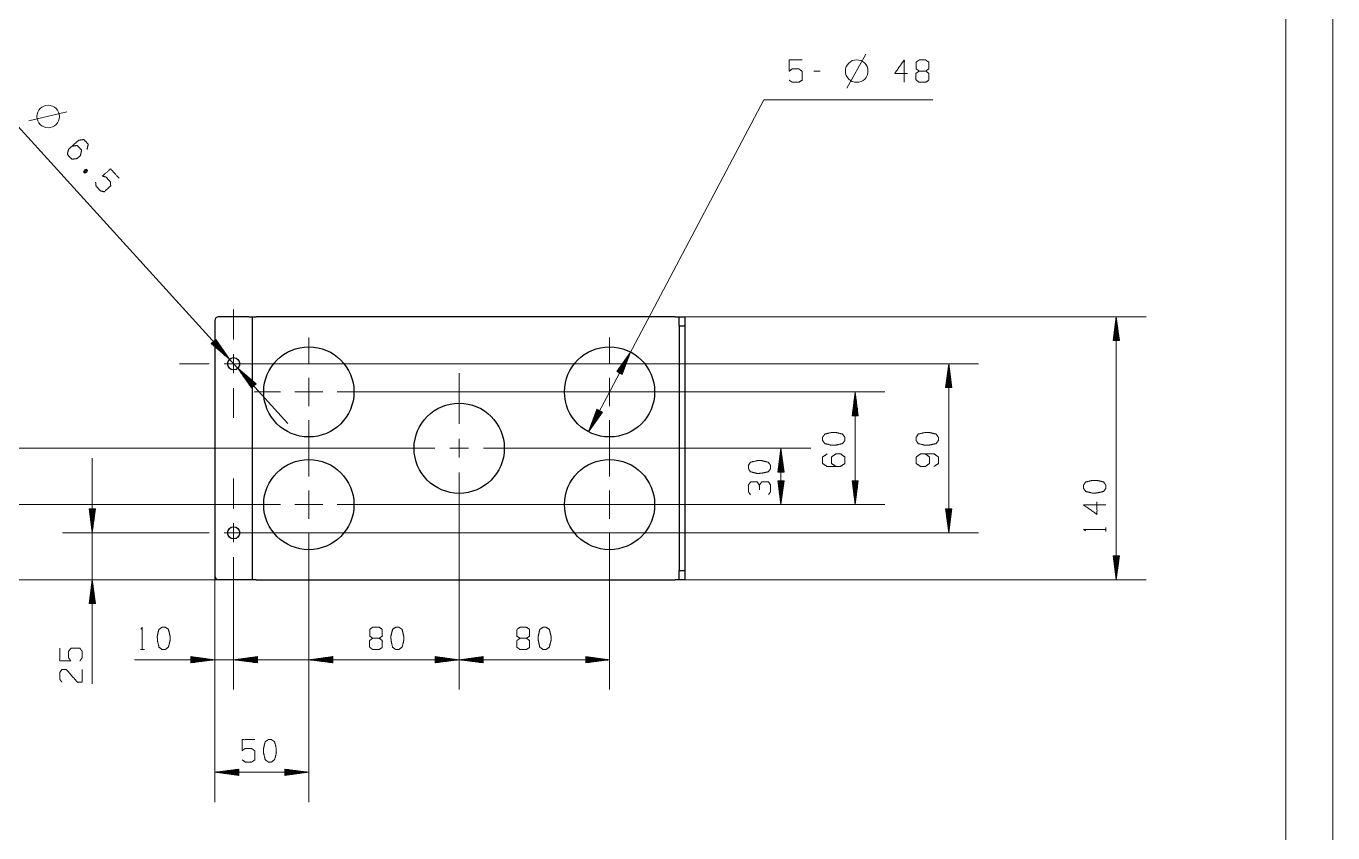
# Model space of a CAD drawing. Header units: millimetres. Extents: x 0 to 210, y 0 to 297.
# Drawn here: x 70.9 to 210, y 85.9 to 171.8 of the extents above; entities that cross this region are included whole.
import ezdxf

# ---------------------------------------------------------------- set-up
doc = ezdxf.new("R2010")
doc.units = ezdxf.units.MM
doc.layers.add('101', color=7, linetype='Continuous', true_color=0xffffff)

msp = doc.modelspace()

# ---------------------------------------------------------------- linework, layer by layer
at = {"layer": '101', "color": 133, "linetype": 'Continuous', "lineweight": 18}
for p, q in [((210, 0), (210, 297)), ((205, 5), (205, 292))]:
    msp.add_line(p, q, dxfattribs=at)
at = {"layer": '101', "color": 72, "linetype": 'Continuous', "lineweight": 18}
for p, q in [((158.29, 165.2), (160.29, 168.85)), ((155.45, 167.04), (154.78, 167.04)), ((71.22, 161.74), (75.27, 162.71)), ((77.38, 156.58), (77.17, 156.18)), ((185.85, 118.02), (185.85, 118.44)), ((83.1, 105.44), (83.53, 105.44))]:
    msp.add_line(p, q, dxfattribs=at)
at = {"layer": '101', "color": 22, "linetype": 'Continuous', "lineweight": 18}
for p, q in [((66.06, 165.56), (98.8, 129.52)), ((130.78, 128.63), (149.45, 163.96)), ((149.45, 163.96), (167.44, 163.96)), ((140.03, 140.87), (190.12, 140.87)), ((186.94, 140.87), (186.61, 138.33)), ((186.92, 138.33), (186.92, 140.68)), ((187.28, 138.33), (186.94, 140.87)), ((186.94, 140.87), (186.94, 112.87)), ((186.97, 138.33), (186.97, 140.68)), ((186.71, 138.33), (186.71, 139.14)), ((186.76, 138.33), (186.76, 139.52)), ((186.81, 138.33), (186.81, 139.91)), ((186.87, 138.33), (186.87, 140.3)), ((187.02, 138.33), (187.02, 140.3)), ((187.07, 138.33), (187.07, 139.91)), ((187.12, 138.33), (187.12, 139.52)), ((187.17, 138.33), (187.17, 139.14)), ((91.13, 138.46), (90.63, 138.01)), ((90.63, 138.01), (92.59, 136.36)), ((90.64, 138.01), (90.66, 137.99)), ((90.64, 138.01), (90.66, 137.99)), ((90.67, 138.05), (90.96, 137.74)), ((90.71, 138.08), (91.25, 137.49)), ((90.75, 138.12), (91.55, 137.24)), ((90.79, 138.15), (91.85, 136.98)), ((90.83, 138.18), (92.14, 136.73)), ((90.86, 138.22), (92.44, 136.48)), ((90.9, 138.25), (92.48, 136.52)), ((90.94, 138.29), (92.26, 136.83)), ((90.98, 138.32), (92.03, 137.15)), ((91.01, 138.35), (91.81, 137.47)), ((91.05, 138.39), (91.59, 137.79)), ((91.09, 138.42), (91.37, 138.11)), ((91.13, 138.46), (91.15, 138.43)), ((92.59, 136.36), (91.13, 138.46)), ((91.13, 138.46), (91.15, 138.43)), ((186.61, 138.33), (186.61, 138.37)), ((186.61, 138.33), (186.61, 138.37)), ((186.61, 138.33), (187.28, 138.33)), ((186.66, 138.33), (186.66, 138.75)), ((187.22, 138.33), (187.22, 138.75)), ((187.27, 138.33), (187.27, 138.37)), ((187.27, 138.33), (187.27, 138.37)), ((135.27, 137.12), (133.79, 135.03)), ((133.97, 134.93), (134.71, 136.32)), ((134.01, 134.91), (134.93, 136.64)), ((134.06, 134.88), (135.16, 136.96)), ((134.1, 134.86), (135.2, 136.94)), ((134.15, 134.84), (135.07, 136.57)), ((134.38, 134.72), (135.27, 137.12)), ((93.03, 135.87), (172.3, 135.87)), ((95.42, 133.74), (93.46, 135.39)), ((93.46, 135.39), (94.92, 133.29)), ((95.15, 133.5), (93.57, 135.23)), ((95.19, 133.53), (93.61, 135.27)), ((95.11, 133.46), (93.8, 134.91)), ((95.23, 133.56), (93.91, 135.02)), ((133.79, 135.03), (133.81, 135.05)), ((133.79, 135.03), (133.81, 135.05)), ((133.79, 135.03), (134.38, 134.72)), ((133.84, 135), (134.03, 135.37)), ((133.88, 134.98), (134.26, 135.69)), ((133.92, 134.96), (134.48, 136.01)), ((134.19, 134.81), (134.93, 136.21)), ((134.24, 134.79), (134.79, 135.84)), ((134.28, 134.77), (134.66, 135.48)), ((134.33, 134.74), (134.52, 135.11)), ((169.12, 135.87), (168.79, 133.33)), ((169, 133.33), (169, 134.91)), ((169.05, 133.33), (169.05, 135.3)), ((169.1, 133.33), (169.1, 135.68)), ((169.46, 133.33), (169.12, 135.87)), ((169.12, 135.87), (169.12, 117.87)), ((169.15, 133.33), (169.15, 135.68)), ((169.2, 133.33), (169.2, 135.3)), ((169.25, 133.33), (169.25, 134.91)), ((95.08, 133.43), (94.02, 134.59)), ((95.27, 133.6), (94.21, 134.76)), ((95.04, 133.39), (94.24, 134.27)), ((95, 133.36), (94.46, 133.95)), ((95.3, 133.63), (94.5, 134.51)), ((94.96, 133.32), (94.68, 133.63)), ((95.34, 133.67), (94.8, 134.26)), ((94.92, 133.29), (95.42, 133.74)), ((95.38, 133.7), (95.1, 134.01)), ((95.42, 133.73), (95.39, 133.76)), ((95.42, 133.73), (95.39, 133.76)), ((134.37, 134.72), (134.39, 134.75)), ((134.37, 134.72), (134.39, 134.75)), ((168.85, 133.33), (168.85, 133.75)), ((168.9, 133.33), (168.9, 134.14)), ((168.95, 133.33), (168.95, 134.52)), ((169.3, 133.33), (169.3, 134.52)), ((169.35, 133.33), (169.35, 134.14)), ((169.4, 133.33), (169.4, 133.75)), ((94.93, 133.29), (94.91, 133.31)), ((94.93, 133.29), (94.91, 133.31)), ((106.83, 132.87), (162.34, 132.87)), ((159.17, 132.87), (158.84, 130.33)), ((159.09, 130.33), (159.09, 132.3)), ((159.14, 130.33), (159.14, 132.68)), ((159.17, 132.87), (159.17, 120.87)), ((159.5, 130.33), (159.17, 132.87)), ((159.2, 130.33), (159.2, 132.68)), ((159.25, 130.33), (159.25, 132.3)), ((168.79, 133.33), (168.79, 133.37)), ((168.79, 133.33), (168.79, 133.37)), ((168.79, 133.33), (169.46, 133.33)), ((169.45, 133.33), (169.45, 133.37)), ((169.45, 133.33), (169.45, 133.37)), ((131.68, 131.03), (130.78, 128.63)), ((130.78, 128.63), (132.27, 130.72)), ((131.95, 130.89), (130.85, 128.81)), ((131.99, 130.86), (130.9, 128.79)), ((131.9, 130.91), (130.99, 129.18)), ((131.86, 130.94), (131.12, 129.54)), ((132.04, 130.84), (131.12, 129.11)), ((131.81, 130.96), (131.26, 129.91)), ((132.08, 130.82), (131.35, 129.42)), ((131.77, 130.98), (131.39, 130.27)), ((131.72, 131.01), (131.53, 130.64)), ((132.13, 130.79), (131.57, 129.74)), ((131.68, 131.03), (131.66, 131)), ((131.68, 131.03), (131.66, 131)), ((132.27, 130.72), (131.68, 131.03)), ((132.17, 130.77), (131.8, 130.06)), ((132.22, 130.75), (132.02, 130.38)), ((132.26, 130.72), (132.25, 130.69)), ((132.26, 130.72), (132.25, 130.69)), ((158.89, 130.33), (158.89, 130.75)), ((158.94, 130.33), (158.94, 131.14)), ((158.99, 130.33), (158.99, 131.52)), ((159.04, 130.33), (159.04, 131.91)), ((159.3, 130.33), (159.3, 131.91)), ((159.35, 130.33), (159.35, 131.52)), ((159.4, 130.33), (159.4, 131.14)), ((159.45, 130.33), (159.45, 130.75)), ((158.84, 130.33), (158.84, 130.37)), ((158.84, 130.33), (158.84, 130.37)), ((158.84, 130.33), (159.5, 130.33)), ((159.5, 130.33), (159.5, 130.37)), ((159.5, 130.33), (159.5, 130.37)), ((109.05, 126.87), (67.14, 126.87)), ((125, 126.87), (154.44, 126.87)), ((151.27, 126.87), (150.93, 124.33)), ((151.24, 124.33), (151.24, 126.68)), ((151.27, 126.87), (151.27, 120.87)), ((151.6, 124.33), (151.27, 126.87)), ((151.29, 124.33), (151.29, 126.68)), ((77.99, 101.79), (77.99, 125.81)), ((151.09, 124.33), (151.09, 125.52)), ((151.14, 124.33), (151.14, 125.91)), ((151.19, 124.33), (151.19, 126.3)), ((151.34, 124.33), (151.34, 126.3)), ((151.39, 124.33), (151.39, 125.91)), ((151.44, 124.33), (151.44, 125.52)), ((150.93, 124.33), (151.6, 124.33)), ((150.94, 124.33), (150.94, 124.37)), ((150.94, 124.33), (150.94, 124.37)), ((150.99, 124.33), (150.99, 124.75)), ((151.04, 124.33), (151.04, 125.14)), ((151.49, 124.33), (151.49, 125.14)), ((151.55, 124.33), (151.55, 124.75)), ((151.6, 124.33), (151.6, 124.37)), ((151.6, 124.33), (151.6, 124.37)), ((151.6, 123.41), (150.93, 123.41)), ((150.93, 123.41), (151.27, 120.87)), ((150.94, 123.41), (150.94, 123.38)), ((150.94, 123.41), (150.94, 123.38)), ((150.99, 123.41), (150.99, 123)), ((151.04, 123.41), (151.04, 122.61)), ((151.09, 123.41), (151.09, 122.22)), ((151.14, 123.41), (151.14, 121.84)), ((151.19, 123.41), (151.19, 121.45)), ((151.24, 123.41), (151.24, 121.07)), ((151.27, 120.87), (151.6, 123.41)), ((151.29, 123.41), (151.29, 121.07)), ((151.34, 123.41), (151.34, 121.45)), ((151.39, 123.41), (151.39, 121.84)), ((151.44, 123.41), (151.44, 122.22)), ((151.49, 123.41), (151.49, 122.61)), ((151.55, 123.41), (151.55, 123)), ((151.6, 123.41), (151.6, 123.38)), ((151.6, 123.41), (151.6, 123.38)), ((158.84, 123.41), (159.17, 120.87)), ((158.84, 123.41), (158.84, 123.38)), ((158.84, 123.41), (158.84, 123.38)), ((159.5, 123.41), (158.84, 123.41)), ((158.89, 123.41), (158.89, 123)), ((158.94, 123.41), (158.94, 122.61)), ((158.99, 123.41), (158.99, 122.22)), ((159.04, 123.41), (159.04, 121.84)), ((159.09, 123.41), (159.09, 121.45)), ((159.14, 123.41), (159.14, 121.07)), ((159.17, 120.87), (159.5, 123.41)), ((159.2, 123.41), (159.2, 121.07)), ((159.25, 123.41), (159.25, 121.45)), ((159.3, 123.41), (159.3, 121.84)), ((159.35, 123.41), (159.35, 122.22)), ((159.4, 123.41), (159.4, 122.61)), ((159.45, 123.41), (159.45, 123)), ((159.5, 123.41), (159.5, 123.38)), ((159.5, 123.41), (159.5, 123.38)), ((95.23, 120.87), (67.14, 120.87)), ((95.23, 120.87), (67.14, 120.87)), ((77.66, 120.41), (77.66, 120.38)), ((77.66, 120.41), (77.66, 120.38)), ((78.32, 120.41), (77.66, 120.41)), ((77.66, 120.41), (77.99, 117.87)), ((77.71, 120.41), (77.71, 120)), ((77.76, 120.41), (77.76, 119.61)), ((77.81, 120.41), (77.81, 119.22)), ((77.86, 120.41), (77.86, 118.84)), ((77.91, 120.41), (77.91, 118.45)), ((77.96, 120.41), (77.96, 118.07)), ((77.99, 117.87), (78.32, 120.41)), ((78.02, 120.41), (78.02, 118.07)), ((78.07, 120.41), (78.07, 118.45)), ((78.12, 120.41), (78.12, 118.84)), ((78.17, 120.41), (78.17, 119.22)), ((78.22, 120.41), (78.22, 119.61)), ((78.27, 120.41), (78.27, 120)), ((78.32, 120.41), (78.32, 120.38)), ((78.32, 120.41), (78.32, 120.38)), ((106.83, 120.87), (162.34, 120.87)), ((106.83, 120.87), (154.44, 120.87)), ((168.79, 120.41), (168.79, 120.38)), ((168.79, 120.41), (168.79, 120.38)), ((169.46, 120.41), (168.79, 120.41)), ((168.79, 120.41), (169.12, 117.87)), ((168.85, 120.41), (168.85, 120)), ((168.9, 120.41), (168.9, 119.61)), ((168.95, 120.41), (168.95, 119.22)), ((169, 120.41), (169, 118.84)), ((169.05, 120.41), (169.05, 118.45)), ((169.1, 120.41), (169.1, 118.07)), ((169.12, 117.87), (169.46, 120.41)), ((169.15, 120.41), (169.15, 118.07)), ((169.2, 120.41), (169.2, 118.45)), ((169.25, 120.41), (169.25, 118.84)), ((169.3, 120.41), (169.3, 119.22)), ((169.35, 120.41), (169.35, 119.61)), ((169.4, 120.41), (169.4, 120)), ((169.45, 120.41), (169.45, 120.38)), ((169.45, 120.41), (169.45, 120.38)), ((117.03, 118.9), (117.03, 101.17)), ((117.03, 118.9), (117.03, 101.17)), ((87.26, 117.87), (74.82, 117.87)), ((93.03, 117.87), (172.3, 117.87)), ((186.61, 115.41), (186.61, 115.38)), ((187.28, 115.41), (186.61, 115.41)), ((186.61, 115.41), (186.94, 112.87)), ((186.61, 115.41), (186.61, 115.38)), ((186.66, 115.41), (186.66, 115)), ((186.71, 115.41), (186.71, 114.61)), ((186.76, 115.41), (186.76, 114.22)), ((186.81, 115.41), (186.81, 113.84)), ((186.87, 115.41), (186.87, 113.45)), ((186.92, 115.41), (186.92, 113.07)), ((186.94, 112.87), (187.28, 115.41)), ((186.97, 115.41), (186.97, 113.07)), ((187.02, 115.41), (187.02, 113.45)), ((187.07, 115.41), (187.07, 113.84)), ((187.12, 115.41), (187.12, 114.22)), ((187.17, 115.41), (187.17, 114.61)), ((187.22, 115.41), (187.22, 115)), ((187.27, 115.41), (187.27, 115.38)), ((187.27, 115.41), (187.27, 115.38)), ((101.03, 115.07), (101.03, 89.2)), ((101.03, 115.07), (101.03, 101.17)), ((133.03, 115.07), (133.03, 101.17)), ((95.43, 112.87), (67.14, 112.87)), ((94.63, 112.87), (74.82, 112.87)), ((77.99, 112.87), (77.66, 110.33)), ((77.96, 110.33), (77.96, 112.68)), ((78.32, 110.33), (77.99, 112.87)), ((78.02, 110.33), (78.02, 112.68)), ((91.03, 113.27), (91.03, 89.2)), ((91.03, 113.27), (91.03, 101.17)), ((140.03, 112.87), (190.12, 112.87)), ((77.81, 110.33), (77.81, 111.52)), ((77.86, 110.33), (77.86, 111.91)), ((77.91, 110.33), (77.91, 112.3)), ((78.07, 110.33), (78.07, 112.3)), ((78.12, 110.33), (78.12, 111.91)), ((78.17, 110.33), (78.17, 111.52)), ((93.03, 112.11), (93.03, 101.17)), ((77.66, 110.33), (77.66, 110.37)), ((77.66, 110.33), (77.66, 110.37)), ((77.66, 110.33), (78.32, 110.33)), ((77.71, 110.33), (77.71, 110.75)), ((77.76, 110.33), (77.76, 111.14)), ((78.22, 110.33), (78.22, 111.14)), ((78.27, 110.33), (78.27, 110.75)), ((78.32, 110.33), (78.32, 110.37)), ((78.32, 110.33), (78.32, 110.37)), ((100.96, 104.35), (82.47, 104.35)), ((91.03, 104.35), (88.49, 104.68)), ((88.49, 104.68), (88.52, 104.68)), ((88.49, 104.68), (88.49, 104.01)), ((88.49, 104.68), (88.52, 104.68)), ((88.49, 104.63), (88.9, 104.63)), ((88.49, 104.58), (89.29, 104.58)), ((88.49, 104.52), (89.68, 104.52)), ((88.49, 104.47), (90.06, 104.47)), ((88.49, 104.42), (90.45, 104.42)), ((88.49, 104.37), (90.83, 104.37)), ((88.49, 104.01), (91.03, 104.35)), ((88.49, 104.32), (90.83, 104.32)), ((95.57, 104.68), (93.03, 104.35)), ((93.03, 104.35), (95.57, 104.01)), ((95.57, 104.37), (93.22, 104.37)), ((95.57, 104.32), (93.22, 104.32)), ((95.57, 104.42), (93.61, 104.42)), ((95.57, 104.47), (93.99, 104.47)), ((95.57, 104.52), (94.38, 104.52)), ((95.57, 104.58), (94.76, 104.58)), ((95.57, 104.63), (95.15, 104.63)), ((95.57, 104.68), (95.53, 104.68)), ((95.57, 104.68), (95.53, 104.68)), ((95.57, 104.01), (95.57, 104.68)), ((103.57, 104.68), (101.03, 104.35)), ((101.03, 104.35), (103.57, 104.01)), ((101.03, 104.35), (117.03, 104.35)), ((103.57, 104.37), (101.22, 104.37)), ((103.57, 104.32), (101.22, 104.32)), ((103.57, 104.42), (101.61, 104.42)), ((103.57, 104.47), (101.99, 104.47)), ((103.57, 104.52), (102.38, 104.52)), ((103.57, 104.58), (102.76, 104.58)), ((103.57, 104.63), (103.15, 104.63)), ((103.57, 104.68), (103.53, 104.68)), ((103.57, 104.68), (103.53, 104.68)), ((103.57, 104.01), (103.57, 104.68)), ((114.49, 104.68), (114.52, 104.68)), ((114.49, 104.68), (114.52, 104.68)), ((117.03, 104.35), (114.49, 104.68)), ((114.49, 104.68), (114.49, 104.01)), ((114.49, 104.63), (114.9, 104.63)), ((114.49, 104.58), (115.29, 104.58)), ((114.49, 104.52), (115.68, 104.52)), ((114.49, 104.47), (116.06, 104.47)), ((114.49, 104.42), (116.45, 104.42)), ((114.49, 104.37), (116.83, 104.37)), ((114.49, 104.01), (117.03, 104.35)), ((114.49, 104.32), (116.83, 104.32)), ((119.57, 104.68), (117.03, 104.35)), ((117.03, 104.35), (133.03, 104.35)), ((117.03, 104.35), (119.57, 104.01)), ((119.57, 104.37), (117.22, 104.37)), ((119.57, 104.32), (117.22, 104.32)), ((119.57, 104.42), (117.61, 104.42)), ((119.57, 104.47), (117.99, 104.47)), ((119.57, 104.52), (118.38, 104.52)), ((119.57, 104.58), (118.76, 104.58)), ((119.57, 104.63), (119.15, 104.63)), ((119.57, 104.68), (119.53, 104.68)), ((119.57, 104.68), (119.53, 104.68)), ((119.57, 104.01), (119.57, 104.68)), ((130.49, 104.68), (130.52, 104.68)), ((130.49, 104.68), (130.49, 104.01)), ((133.03, 104.35), (130.49, 104.68)), ((130.49, 104.68), (130.52, 104.68)), ((130.49, 104.63), (130.9, 104.63)), ((130.49, 104.58), (131.29, 104.58)), ((130.49, 104.52), (131.68, 104.52)), ((130.49, 104.47), (132.06, 104.47)), ((130.49, 104.42), (132.45, 104.42)), ((130.49, 104.37), (132.83, 104.37)), ((130.49, 104.01), (133.03, 104.35)), ((130.49, 104.32), (132.83, 104.32)), ((88.49, 104.27), (90.45, 104.27)), ((88.49, 104.22), (90.06, 104.22)), ((88.49, 104.17), (89.68, 104.17)), ((88.49, 104.12), (89.29, 104.12)), ((88.49, 104.07), (88.9, 104.07)), ((88.49, 104.02), (88.52, 104.02)), ((88.49, 104.02), (88.52, 104.02)), ((95.57, 104.27), (93.61, 104.27)), ((95.57, 104.22), (93.99, 104.22)), ((95.57, 104.17), (94.38, 104.17)), ((95.57, 104.12), (94.76, 104.12)), ((95.57, 104.07), (95.15, 104.07)), ((95.57, 104.02), (95.53, 104.02)), ((95.57, 104.02), (95.53, 104.02)), ((103.57, 104.27), (101.61, 104.27)), ((103.57, 104.22), (101.99, 104.22)), ((103.57, 104.17), (102.38, 104.17)), ((103.57, 104.12), (102.76, 104.12)), ((103.57, 104.07), (103.15, 104.07)), ((103.57, 104.02), (103.53, 104.02)), ((103.57, 104.02), (103.53, 104.02)), ((114.49, 104.27), (116.45, 104.27)), ((114.49, 104.22), (116.06, 104.22)), ((114.49, 104.17), (115.68, 104.17)), ((114.49, 104.12), (115.29, 104.12)), ((114.49, 104.07), (114.9, 104.07)), ((114.49, 104.02), (114.52, 104.02)), ((114.49, 104.02), (114.52, 104.02)), ((119.57, 104.27), (117.61, 104.27)), ((119.57, 104.22), (117.99, 104.22)), ((119.57, 104.17), (118.38, 104.17)), ((119.57, 104.12), (118.76, 104.12)), ((119.57, 104.07), (119.15, 104.07)), ((119.57, 104.02), (119.53, 104.02)), ((119.57, 104.02), (119.53, 104.02)), ((130.49, 104.27), (132.45, 104.27)), ((130.49, 104.22), (132.06, 104.22)), ((130.49, 104.17), (131.68, 104.17)), ((130.49, 104.12), (131.29, 104.12)), ((130.49, 104.07), (130.9, 104.07)), ((130.49, 104.02), (130.52, 104.02)), ((130.49, 104.02), (130.52, 104.02)), ((93.57, 92.71), (91.03, 92.37)), ((101.03, 92.37), (91.03, 92.37)), ((91.03, 92.37), (93.57, 92.04)), ((93.57, 92.4), (91.22, 92.4)), ((93.57, 92.35), (91.22, 92.35)), ((93.57, 92.45), (91.61, 92.45)), ((93.57, 92.3), (91.61, 92.3)), ((93.57, 92.5), (91.99, 92.5)), ((93.57, 92.24), (91.99, 92.24)), ((93.57, 92.55), (92.38, 92.55)), ((93.57, 92.19), (92.38, 92.19)), ((93.57, 92.6), (92.76, 92.6)), ((93.57, 92.14), (92.76, 92.14)), ((93.57, 92.65), (93.15, 92.65)), ((93.57, 92.09), (93.15, 92.09)), ((93.57, 92.7), (93.53, 92.7)), ((93.57, 92.7), (93.53, 92.7)), ((93.57, 92.04), (93.53, 92.04)), ((93.57, 92.04), (93.53, 92.04)), ((93.57, 92.04), (93.57, 92.71)), ((101.03, 92.37), (98.49, 92.71)), ((98.49, 92.71), (98.49, 92.04)), ((98.49, 92.7), (98.52, 92.7)), ((98.49, 92.7), (98.52, 92.7)), ((98.49, 92.65), (98.9, 92.65)), ((98.49, 92.6), (99.29, 92.6)), ((98.49, 92.55), (99.68, 92.55)), ((98.49, 92.5), (100.06, 92.5)), ((98.49, 92.45), (100.45, 92.45)), ((98.49, 92.4), (100.83, 92.4)), ((98.49, 92.04), (101.03, 92.37)), ((98.49, 92.35), (100.83, 92.35)), ((98.49, 92.3), (100.45, 92.3)), ((98.49, 92.24), (100.06, 92.24)), ((98.49, 92.19), (99.68, 92.19)), ((98.49, 92.14), (99.29, 92.14)), ((98.49, 92.09), (98.9, 92.09)), ((98.49, 92.04), (98.52, 92.04)), ((98.49, 92.04), (98.52, 92.04))]:
    msp.add_line(p, q, dxfattribs=at)
at = {"layer": '101', "color": 252, "linetype": 'Continuous', "lineweight": 25}
for p, q in [((91.03, 140.47), (91.03, 113.27)), ((94.63, 140.87), (91.43, 140.87)), ((95.03, 112.87), (95.03, 140.87)), ((140.03, 140.87), (95.43, 140.87)), ((140.43, 139.87), (140.43, 140.87)), ((140.43, 140.87), (141.03, 140.87)), ((141.03, 140.87), (141.03, 139.87)), ((141.03, 139.87), (140.43, 139.87)), ((140.43, 139.87), (140.43, 113.87)), ((141.03, 139.87), (141.03, 113.87)), ((94.63, 112.87), (91.43, 112.87)), ((95.43, 112.87), (140.03, 112.87)), ((140.43, 112.87), (140.43, 113.87)), ((140.43, 113.87), (141.03, 113.87)), ((141.03, 112.87), (140.43, 112.87)), ((141.03, 113.87), (141.03, 112.87))]:
    msp.add_line(p, q, dxfattribs=at)
at = {"layer": '101', "color": 151, "linetype": 'Continuous', "lineweight": 18}
for p, q in [((93.03, 138.46), (93.03, 141.64)), ((101.03, 135.87), (101.03, 138.67)), ((101.03, 135.87), (101.03, 138.67)), ((133.03, 135.87), (133.03, 138.67)), ((133.03, 135.87), (133.03, 138.67)), ((93.03, 134.87), (93.03, 136.88)), ((90.44, 135.87), (87.26, 135.87)), ((92.02, 135.87), (94.03, 135.87)), ((95.62, 135.87), (98.79, 135.87)), ((101.03, 131.37), (101.03, 134.37)), ((101.03, 131.37), (101.03, 134.37)), ((117.03, 129.46), (117.03, 134.85)), ((133.03, 131.37), (133.03, 134.37)), ((133.03, 131.37), (133.03, 134.37)), ((93.03, 133.28), (93.03, 130.11)), ((98.03, 132.87), (95.23, 132.87)), ((98.03, 132.87), (95.23, 132.87)), ((102.53, 132.87), (99.53, 132.87)), ((99.53, 132.87), (102.53, 132.87)), ((104.03, 132.87), (106.83, 132.87)), ((104.03, 132.87), (114.03, 132.87)), ((115.53, 132.87), (118.53, 132.87)), ((120.03, 132.87), (130.03, 132.87)), ((130.03, 132.87), (127.23, 132.87)), ((134.53, 132.87), (131.53, 132.87)), ((131.53, 132.87), (134.53, 132.87)), ((136.03, 132.87), (138.83, 132.87)), ((136.03, 132.87), (138.83, 132.87)), ((101.03, 123.87), (101.03, 129.87)), ((101.03, 129.87), (101.03, 127.07)), ((133.03, 129.87), (133.03, 127.07)), ((133.03, 123.87), (133.03, 129.87)), ((101.03, 123.87), (101.03, 126.67)), ((114.44, 126.87), (109.05, 126.87)), ((116.02, 126.87), (118.03, 126.87)), ((117.03, 125.87), (117.03, 127.88)), ((119.62, 126.87), (125, 126.87)), ((133.03, 123.87), (133.03, 126.67)), ((117.03, 124.28), (117.03, 118.9)), ((93.03, 120.46), (93.03, 123.64)), ((101.03, 119.37), (101.03, 122.37)), ((101.03, 119.37), (101.03, 122.37)), ((133.03, 119.37), (133.03, 122.37)), ((133.03, 119.37), (133.03, 122.37)), ((98.03, 120.87), (95.23, 120.87)), ((98.03, 120.87), (95.23, 120.87)), ((102.53, 120.87), (99.53, 120.87)), ((99.53, 120.87), (102.53, 120.87)), ((104.03, 120.87), (106.83, 120.87)), ((104.03, 120.87), (114.03, 120.87)), ((115.53, 120.87), (118.53, 120.87)), ((120.03, 120.87), (130.03, 120.87)), ((130.03, 120.87), (127.23, 120.87)), ((131.53, 120.87), (134.53, 120.87)), ((134.53, 120.87), (131.53, 120.87)), ((136.03, 120.87), (138.83, 120.87)), ((136.03, 120.87), (138.83, 120.87)), ((93.03, 116.87), (93.03, 118.88)), ((90.44, 117.87), (87.26, 117.87)), ((92.02, 117.87), (94.03, 117.87)), ((95.62, 117.87), (98.79, 117.87)), ((101.03, 117.87), (101.03, 115.07)), ((101.03, 117.87), (101.03, 115.07)), ((133.03, 117.87), (133.03, 115.07)), ((133.03, 117.87), (133.03, 115.07)), ((93.03, 115.28), (93.03, 112.11))]:
    msp.add_line(p, q, dxfattribs=at)
at = {"layer": '101', "color": 72, "linetype": 'Continuous', "lineweight": 18}
for centre in [(159.33, 167.04), (73.28, 162.2)]:
    msp.add_circle(centre, 1.2, dxfattribs=at)
at = {"layer": '101', "color": 252, "linetype": 'Continuous', "lineweight": 25}
for centre, radius in [((101.03, 132.87), 4.8), ((133.03, 132.87), 4.8), ((93.03, 135.87), 0.65), ((117.03, 126.87), 4.8), ((101.03, 120.87), 4.8), ((133.03, 120.87), 4.8), ((93.03, 117.87), 0.65)]:
    msp.add_circle(centre, radius, dxfattribs=at)
for centre, start, end in [((91.43, 140.47), 90, 180), ((91.43, 113.27), 180, 270)]:
    msp.add_arc(centre, 0.4, start, end, dxfattribs=at)
at = {"layer": '101', "color": 72, "linetype": 'Continuous', "lineweight": 18}
for points, knots in [([(152.15, 166.07), (152.48, 165.84), (153.17, 165.84), (153.51, 166.07), (153.51, 167.02), (153.17, 167.27), (152.48, 167.27), (152.15, 167.04), (152.15, 168.22), (153.51, 168.22)], [0, 0, 0.062228, 0.168343, 0.230571, 0.376816, 0.441265, 0.547381, 0.609609, 0.79049, 1, 1]), ([(164.73, 166.79), (163.38, 166.79), (164.39, 168.22), (164.39, 165.84)], [0, 0, 0.245869, 0.565295, 1, 1]), ([(165.98, 167.04), (165.66, 167.27), (165.66, 167.99), (165.98, 168.22), (166.67, 168.22), (167, 167.99), (167, 167.27), (166.67, 167.04), (165.98, 167.04), (165.64, 166.79), (165.64, 166.09), (165.98, 165.84), (166.67, 165.84), (167, 166.07), (167, 166.79), (166.67, 167.04)], [0, 0, 0.047573, 0.136085, 0.183659, 0.267815, 0.317165, 0.405677, 0.455028, 0.539184, 0.590297, 0.675756, 0.726869, 0.811025, 0.860376, 0.948887, 1, 1]), ([(75.82, 159.03), (76.39, 159.12), (76.85, 158.61), (76.73, 158.04), (76.37, 157.72), (75.8, 157.65), (75.33, 158.16), (75.47, 158.71), (76.53, 159.67), (77.09, 159.75), (77.56, 159.24), (77.43, 158.68)], [0, 0, 0.076963, 0.169762, 0.248073, 0.312019, 0.390331, 0.483129, 0.560092, 0.751927, 0.82889, 0.921688, 1, 1]), ([(77.06, 156.29), (77.17, 156.18), (77.39, 156.26), (77.48, 156.46), (77.38, 156.58), (77.17, 156.51), (77.06, 156.29), (77.48, 156.46)], [0, 0, 0.093977, 0.236781, 0.365958, 0.459934, 0.589106, 0.731914, 1, 1]), ([(78.34, 155.19), (78.39, 154.79), (78.86, 154.28), (79.25, 154.18), (79.95, 154.82), (79.91, 155.24), (79.45, 155.75), (79.06, 155.84), (79.93, 156.63), (80.84, 155.63)], [0, 0, 0.062227, 0.168344, 0.230572, 0.376815, 0.441265, 0.547381, 0.609609, 0.79049, 1, 1]), ([(158.08, 128.04), (157.83, 128.38), (157.13, 128.55), (156.65, 128.55), (155.93, 128.38), (155.7, 128.04), (155.7, 127.7), (155.93, 127.37), (156.65, 127.19), (157.13, 127.21), (157.83, 127.37), (158.08, 127.7), (158.08, 128.04)], [0, 0, 0.067526, 0.183971, 0.260584, 0.380943, 0.446141, 0.500306, 0.565504, 0.685864, 0.762529, 0.87831, 0.945835, 1, 1]), ([(168.03, 128.04), (167.78, 128.38), (167.08, 128.55), (166.61, 128.55), (165.88, 128.38), (165.66, 128.04), (165.66, 127.7), (165.88, 127.37), (166.61, 127.19), (167.08, 127.21), (167.78, 127.37), (168.03, 127.7), (168.03, 128.04)], [0, 0, 0.067526, 0.183971, 0.260584, 0.380943, 0.446141, 0.500306, 0.565504, 0.685864, 0.762529, 0.87831, 0.945835, 1, 1]), ([(150.17, 125.04), (149.92, 125.38), (149.22, 125.55), (148.75, 125.55), (148.02, 125.38), (147.8, 125.04), (147.8, 124.7), (148.02, 124.37), (148.75, 124.19), (149.22, 124.21), (149.92, 124.37), (150.17, 124.7), (150.17, 125.04)], [0, 0, 0.067527, 0.183972, 0.260584, 0.380943, 0.446143, 0.500307, 0.565505, 0.685864, 0.762529, 0.87831, 0.945835, 1, 1]), ([(157.13, 124.93), (156.65, 125.25), (156.65, 125.94), (157.13, 126.28), (157.6, 126.28), (158.08, 125.94), (158.08, 125.25), (157.6, 124.93), (156.18, 124.93), (155.7, 125.25), (155.7, 125.94), (156.18, 126.28)], [0, 0, 0.076963, 0.169761, 0.248073, 0.312018, 0.390331, 0.483128, 0.560092, 0.751927, 0.82889, 0.921688, 1, 1]), ([(167.56, 124.93), (168.03, 125.25), (168.03, 125.94), (167.56, 126.28), (166.13, 126.28), (165.66, 125.94), (165.66, 125.25), (166.13, 124.93), (166.61, 124.92), (167.08, 125.25), (167.08, 125.94), (166.61, 126.28)], [0, 0, 0.076856, 0.169525, 0.247728, 0.439296, 0.5175, 0.610168, 0.687025, 0.750925, 0.829128, 0.921797, 1, 1]), ([(148.97, 122.94), (148.75, 123.28), (148.02, 123.28), (147.8, 122.94), (147.8, 122.25), (148.02, 121.92)], [0, 0, 0.153874, 0.429851, 0.583726, 0.846126, 1, 1]), ([(149.95, 121.93), (150.17, 122.25), (150.17, 122.94), (149.95, 123.28), (149.22, 123.28), (148.97, 122.94), (148.97, 122.43)], [0, 0, 0.124118, 0.343688, 0.472446, 0.703376, 0.836731, 1, 1]), ([(185.85, 122.94), (185.6, 123.28), (184.9, 123.45), (184.42, 123.45), (183.7, 123.28), (183.47, 122.94), (183.47, 122.6), (183.7, 122.27), (184.42, 122.09), (184.9, 122.11), (185.6, 122.27), (185.85, 122.6), (185.85, 122.94)], [0, 0, 0.067525, 0.183972, 0.260583, 0.380943, 0.446141, 0.500306, 0.565504, 0.685864, 0.762528, 0.87831, 0.945835, 1, 1]), ([(184.9, 121.18), (184.9, 119.83), (183.47, 120.84), (185.85, 120.84)], [0, 0, 0.24587, 0.565295, 1, 1]), ([(183.67, 118.09), (183.47, 118.23), (185.85, 118.23)], [0, 0, 0.093486, 1, 1]), ([(83.17, 107.61), (83.31, 107.81), (83.31, 105.44)], [0, 0, 0.093489, 1, 1]), ([(85.75, 105.44), (86.09, 105.69), (86.26, 106.39), (86.26, 106.86), (86.09, 107.59), (85.75, 107.81), (85.41, 107.81), (85.08, 107.59), (84.9, 106.86), (84.92, 106.39), (85.08, 105.69), (85.41, 105.44), (85.75, 105.44)], [0, 0, 0.067526, 0.183971, 0.260584, 0.380943, 0.446141, 0.500306, 0.565504, 0.685863, 0.762529, 0.878309, 0.945835, 1, 1]), ([(107.82, 106.64), (107.51, 106.86), (107.51, 107.59), (107.82, 107.81), (108.51, 107.81), (108.85, 107.59), (108.85, 106.86), (108.51, 106.64), (107.82, 106.64), (107.49, 106.39), (107.49, 105.69), (107.82, 105.44), (108.51, 105.44), (108.85, 105.66), (108.85, 106.39), (108.51, 106.64)], [0, 0, 0.047573, 0.136085, 0.183659, 0.267815, 0.317165, 0.405677, 0.455028, 0.539184, 0.590297, 0.675756, 0.726869, 0.811025, 0.860376, 0.948887, 1, 1]), ([(110.61, 105.44), (110.95, 105.69), (111.13, 106.39), (111.13, 106.86), (110.95, 107.59), (110.61, 107.81), (110.28, 107.81), (109.94, 107.59), (109.76, 106.86), (109.78, 106.39), (109.94, 105.69), (110.28, 105.44), (110.61, 105.44)], [0, 0, 0.067526, 0.183971, 0.260583, 0.380943, 0.446141, 0.500306, 0.565504, 0.685863, 0.762528, 0.878309, 0.945835, 1, 1]), ([(123.5, 106.64), (123.18, 106.86), (123.18, 107.59), (123.5, 107.81), (124.18, 107.81), (124.52, 107.59), (124.52, 106.86), (124.18, 106.64), (123.5, 106.64), (123.16, 106.39), (123.16, 105.69), (123.5, 105.44), (124.18, 105.44), (124.52, 105.66), (124.52, 106.39), (124.18, 106.64)], [0, 0, 0.047573, 0.136085, 0.183658, 0.267815, 0.317165, 0.405677, 0.455027, 0.539185, 0.590297, 0.675756, 0.726869, 0.811026, 0.860376, 0.948888, 1, 1]), ([(126.28, 105.44), (126.62, 105.69), (126.8, 106.39), (126.8, 106.86), (126.62, 107.59), (126.28, 107.81), (125.95, 107.81), (125.61, 107.59), (125.44, 106.86), (125.45, 106.39), (125.61, 105.69), (125.95, 105.44), (126.28, 105.44)], [0, 0, 0.067526, 0.183972, 0.260584, 0.380943, 0.446141, 0.500306, 0.565504, 0.685864, 0.762529, 0.878309, 0.945835, 1, 1]), ([(76.67, 104.23), (76.9, 104.56), (76.9, 105.25), (76.67, 105.59), (75.72, 105.59), (75.47, 105.25), (75.47, 104.56), (75.7, 104.23), (74.52, 104.23), (74.52, 105.59)], [0, 0, 0.062228, 0.168344, 0.230571, 0.376816, 0.441265, 0.547381, 0.609609, 0.79049, 1, 1]), ([(74.75, 101.97), (74.52, 102.29), (74.52, 102.98), (74.75, 103.31), (75.22, 103.31), (76.42, 101.95), (76.9, 101.97), (76.9, 103.31)], [0, 0, 0.069693, 0.192977, 0.265273, 0.350228, 0.674741, 0.759753, 1, 1]), ([(93.93, 93.69), (94.26, 93.46), (94.95, 93.46), (95.29, 93.69), (95.29, 94.64), (94.95, 94.89), (94.26, 94.89), (93.93, 94.66), (93.93, 95.84), (95.29, 95.84)], [0, 0, 0.062228, 0.168344, 0.230572, 0.376816, 0.441265, 0.547381, 0.609609, 0.790489, 1, 1]), ([(97.05, 93.46), (97.39, 93.71), (97.57, 94.41), (97.57, 94.89), (97.39, 95.61), (97.05, 95.84), (96.72, 95.84), (96.38, 95.61), (96.21, 94.89), (96.22, 94.41), (96.38, 93.71), (96.72, 93.46), (97.05, 93.46)], [0, 0, 0.067526, 0.183972, 0.260584, 0.380943, 0.446141, 0.500306, 0.565504, 0.685864, 0.762529, 0.878309, 0.945835, 1, 1])]:
    msp.add_open_spline(points, degree=1, knots=knots, dxfattribs=at)
at = {"layer": '101', "color": 252, "linetype": 'Continuous', "lineweight": 25}
for points in [[(94.63, 140.87), (95.03, 140.87)], [(95.03, 140.87), (95.43, 140.87)], [(140.03, 140.87), (140.43, 140.87)], [(95.03, 112.87), (94.63, 112.87)], [(95.43, 112.87), (95.03, 112.87)], [(140.43, 112.87), (140.03, 112.87)]]:
    msp.add_open_spline(points, degree=1, dxfattribs=at)

doc.saveas('drawing.dxf')
